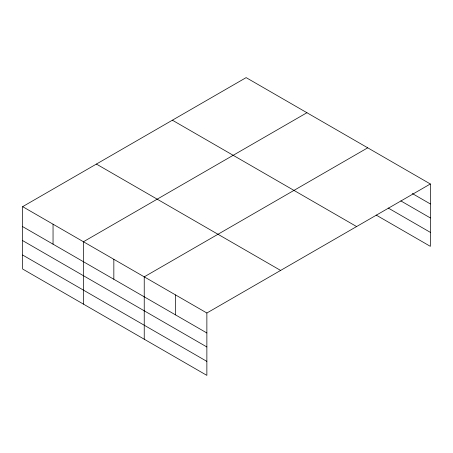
<?xml version="1.0" encoding="UTF-8"?>
<svg xmlns="http://www.w3.org/2000/svg" width="453" height="453" viewBox="0 0 453 453"><rect width="100%" height="100%" fill="white"/><g stroke="black" fill="none" stroke-linecap="round" stroke-linejoin="round"><path stroke-width="0.68" d="M22.65 206.653L206.868 313.006L206.868 375.378L22.65 269.02L22.65 206.653L246.132 77.622L430.35 183.98L430.35 246.347L376.149 215.056M306.924 112.723L83.443 241.749L83.443 304.116M367.717 147.82L144.235 276.845L144.235 339.218M206.868 313.006L430.35 183.98M412.281 193.522L430.35 203.952M400.843 200.906L430.35 217.944M388.193 208.018L430.35 232.361M172.383 120.204L356.602 226.557M96.398 164.071L280.617 270.43M22.65 226.625L206.868 332.978M22.65 240.611L206.868 346.97M22.65 255.028L206.868 361.386M175.549 294.926L175.549 314.897M113.839 259.297L113.839 279.269M53.046 224.201L53.046 244.173"/></g></svg>
